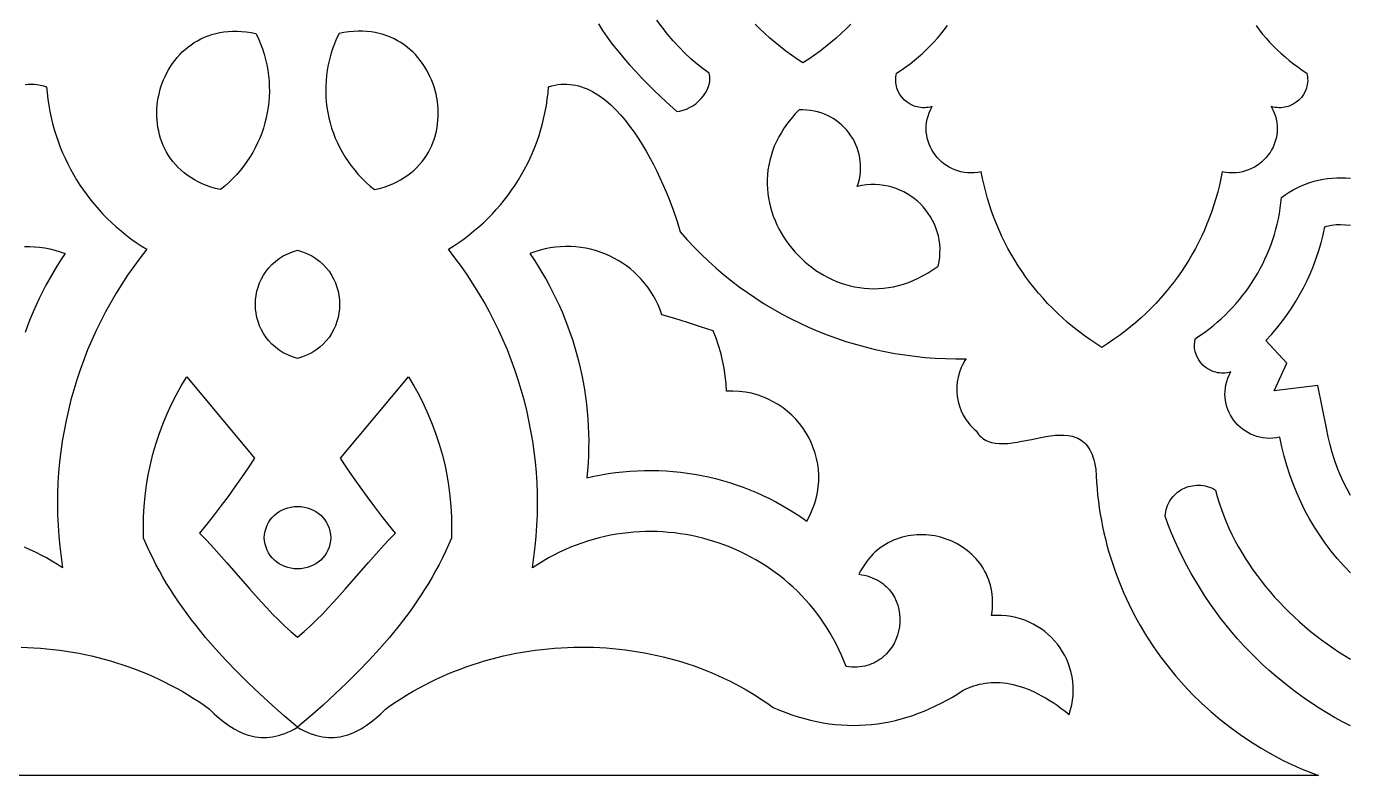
# Model space of a CAD drawing. Extents: x 50 to 3710, y -977 to -877.
# Drawn here: x 3218.2 to 3303.4, y -977.1 to -928.9 of the extents above; entities that cross this region are included whole.
import ezdxf

# ---------------------------------------------------------------- set-up
doc = ezdxf.new("R2010")
doc.units = 0
doc.layers.add('LAYER_1', color=18, linetype='CONTINUOUS')

msp = doc.modelspace()

# ---------------------------------------------------------------- linework, layer by layer
at = {"layer": 'LAYER_1'}
for points in [[(3255, -928.699), (3255.267, -929.126), (3255.567, -929.561), (3255.895, -930.004), (3256.247, -930.449), (3256.618, -930.894), (3257.004, -931.336), (3257.399, -931.77), (3257.799, -932.195), (3258.199, -932.606), (3258.595, -933), (3259.355, -933.724), (3260.041, -934.341), (3260.249, -934.319), (3260.458, -934.27), (3260.667, -934.196), (3260.872, -934.099), (3261.072, -933.981), (3261.263, -933.844), (3261.442, -933.69), (3261.609, -933.521), (3261.758, -933.34), (3261.889, -933.147), (3261.999, -932.946), (3262.084, -932.738), (3262.143, -932.525), (3262.161, -932.417), (3262.172, -932.309), (3262.175, -932.2), (3262.169, -932.092), (3262.155, -931.984), (3262.132, -931.876), (3261.74, -931.607), (3261.348, -931.303), (3260.957, -930.966), (3260.571, -930.601), (3260.19, -930.211), (3259.816, -929.8), (3259.452, -929.371), (3259.1, -928.927), (3258.761, -928.473)], [(3271.249, -928.717), (3270.941, -929.025), (3270.624, -929.326), (3270.298, -929.62), (3269.964, -929.906), (3269.621, -930.185), (3269.27, -930.456), (3268.91, -930.72), (3268.542, -930.975), (3268.166, -931.222), (3267.789, -930.975), (3267.421, -930.72), (3267.061, -930.456), (3266.71, -930.185), (3266.367, -929.906), (3266.033, -929.62), (3265.707, -929.326), (3265.39, -929.025), (3265.083, -928.717)], [(3297.335, -928.822), (3297.541, -929.094), (3297.755, -929.361), (3297.977, -929.623), (3298.207, -929.878), (3298.444, -930.127), (3298.688, -930.37), (3298.94, -930.606), (3299.199, -930.835), (3299.465, -931.058), (3299.739, -931.273), (3300.019, -931.482), (3300.306, -931.683), (3300.599, -931.876), (3300.627, -932.002), (3300.646, -932.127), (3300.655, -932.251), (3300.656, -932.373), (3300.649, -932.493), (3300.633, -932.611), (3300.61, -932.726), (3300.579, -932.839), (3300.541, -932.949), (3300.495, -933.055), (3300.385, -933.257), (3300.25, -933.443), (3300.093, -933.61), (3299.916, -933.757), (3299.721, -933.881), (3299.511, -933.98), (3299.401, -934.019), (3299.288, -934.052), (3299.173, -934.077), (3299.054, -934.094), (3298.934, -934.104), (3298.812, -934.106), (3298.689, -934.099), (3298.564, -934.084), (3298.438, -934.06), (3298.311, -934.026), (3298.419, -934.23), (3298.509, -934.436), (3298.581, -934.643), (3298.635, -934.851), (3298.673, -935.058), (3298.694, -935.265), (3298.7, -935.47), (3298.69, -935.673), (3298.665, -935.873), (3298.626, -936.07), (3298.574, -936.263), (3298.508, -936.451), (3298.429, -936.634), (3298.337, -936.811), (3298.234, -936.981), (3298.12, -937.144), (3297.995, -937.299), (3297.859, -937.445), (3297.714, -937.582), (3297.559, -937.71), (3297.395, -937.826), (3297.224, -937.932), (3297.044, -938.026), (3296.857, -938.107), (3296.663, -938.175), (3296.463, -938.229), (3296.257, -938.269), (3296.045, -938.294), (3295.829, -938.303), (3295.609, -938.296), (3295.384, -938.271), (3295.157, -938.229), (3295.072, -938.662), (3294.976, -939.091), (3294.869, -939.517), (3294.752, -939.939), (3294.623, -940.357), (3294.485, -940.771), (3294.335, -941.18), (3294.175, -941.585), (3294.005, -941.986), (3293.824, -942.382), (3293.633, -942.772), (3293.432, -943.158), (3293.221, -943.538), (3292.999, -943.913), (3292.768, -944.282), (3292.527, -944.646), (3292.276, -945.003), (3292.016, -945.354), (3291.746, -945.699), (3291.466, -946.037), (3291.177, -946.369), (3290.879, -946.694), (3290.571, -947.012), (3290.254, -947.322), (3289.928, -947.625), (3289.593, -947.921), (3289.249, -948.209), (3288.897, -948.489), (3288.535, -948.761), (3288.165, -949.025), (3287.786, -949.28), (3287.398, -949.527), (3287.011, -949.28), (3286.632, -949.025), (3286.262, -948.761), (3285.9, -948.489), (3285.547, -948.209), (3285.203, -947.921), (3284.868, -947.625), (3284.542, -947.322), (3284.226, -947.012), (3283.918, -946.694), (3283.62, -946.369), (3283.331, -946.037), (3283.051, -945.699), (3282.781, -945.354), (3282.52, -945.003), (3282.27, -944.646), (3282.029, -944.282), (3281.797, -943.913), (3281.576, -943.538), (3281.365, -943.158), (3281.164, -942.772), (3280.973, -942.382), (3280.792, -941.986), (3280.622, -941.585), (3280.462, -941.18), (3280.312, -940.771), (3280.173, -940.357), (3280.045, -939.939), (3279.928, -939.517), (3279.821, -939.091), (3279.725, -938.662), (3279.64, -938.229), (3279.413, -938.271), (3279.188, -938.296), (3278.968, -938.303), (3278.751, -938.294), (3278.54, -938.269), (3278.334, -938.229), (3278.134, -938.175), (3277.94, -938.107), (3277.753, -938.026), (3277.573, -937.932), (3277.401, -937.826), (3277.238, -937.71), (3277.083, -937.582), (3276.938, -937.445), (3276.802, -937.299), (3276.677, -937.144), (3276.562, -936.981), (3276.459, -936.811), (3276.368, -936.634), (3276.289, -936.451), (3276.223, -936.263), (3276.17, -936.07), (3276.131, -935.873), (3276.107, -935.673), (3276.097, -935.47), (3276.102, -935.265), (3276.124, -935.058), (3276.162, -934.851), (3276.216, -934.643), (3276.288, -934.436), (3276.378, -934.23), (3276.486, -934.026), (3276.359, -934.06), (3276.233, -934.084), (3276.108, -934.099), (3275.985, -934.106), (3275.863, -934.104), (3275.742, -934.094), (3275.624, -934.077), (3275.508, -934.052), (3275.395, -934.019), (3275.285, -933.98), (3275.075, -933.881), (3274.881, -933.757), (3274.704, -933.61), (3274.547, -933.443), (3274.412, -933.257), (3274.301, -933.055), (3274.256, -932.949), (3274.218, -932.839), (3274.187, -932.726), (3274.163, -932.611), (3274.148, -932.493), (3274.14, -932.373), (3274.141, -932.251), (3274.151, -932.127), (3274.17, -932.002), (3274.198, -931.876), (3274.491, -931.683), (3274.778, -931.482), (3275.058, -931.273), (3275.331, -931.058), (3275.597, -930.835), (3275.857, -930.606), (3276.108, -930.37), (3276.353, -930.127), (3276.59, -929.878), (3276.819, -929.623), (3277.041, -929.361), (3277.255, -929.094), (3277.462, -928.822)], [(3217.834, -968.822), (3218.25, -968.835), (3218.665, -968.856), (3219.081, -968.885), (3219.496, -968.921), (3219.91, -968.965), (3220.323, -969.016), (3220.736, -969.075), (3221.147, -969.142), (3221.557, -969.217), (3221.966, -969.299), (3222.373, -969.389), (3222.779, -969.487), (3223.182, -969.592), (3223.584, -969.705), (3223.984, -969.826), (3224.381, -969.955), (3224.776, -970.091), (3225.168, -970.234), (3225.558, -970.386), (3225.945, -970.545), (3226.328, -970.712), (3226.709, -970.886), (3227.086, -971.069), (3227.459, -971.259), (3227.829, -971.456), (3228.195, -971.661), (3228.557, -971.874), (3228.915, -972.095), (3229.269, -972.323), (3229.618, -972.559), (3229.963, -972.803), (3230.269, -973.102), (3230.579, -973.381), (3230.895, -973.637), (3231.215, -973.869), (3231.542, -974.074), (3231.874, -974.25), (3232.043, -974.327), (3232.214, -974.396), (3232.386, -974.457), (3232.56, -974.509), (3232.736, -974.552), (3232.913, -974.586), (3233.093, -974.611), (3233.275, -974.627), (3233.458, -974.632), (3233.644, -974.628), (3233.832, -974.613), (3234.022, -974.588), (3234.215, -974.551), (3234.409, -974.504), (3234.606, -974.445), (3234.806, -974.374), (3235.008, -974.292), (3235.212, -974.197), (3235.419, -974.09), (3235.629, -973.97), (3234.795, -973.26), (3233.987, -972.549), (3233.205, -971.835), (3232.449, -971.118), (3231.721, -970.396), (3231.021, -969.669), (3230.349, -968.934), (3229.708, -968.191), (3229.398, -967.816), (3229.096, -967.438), (3228.802, -967.058), (3228.516, -966.676), (3228.238, -966.29), (3227.967, -965.901), (3227.705, -965.509), (3227.451, -965.113), (3227.205, -964.714), (3226.968, -964.311), (3226.739, -963.905), (3226.518, -963.494), (3226.307, -963.08), (3226.104, -962.661), (3225.909, -962.238), (3225.724, -961.81), (3225.708, -961.124), (3225.719, -960.44), (3225.755, -959.759), (3225.817, -959.08), (3225.905, -958.405), (3226.017, -957.734), (3226.155, -957.068), (3226.318, -956.408), (3226.505, -955.755), (3226.717, -955.108), (3226.954, -954.47), (3227.214, -953.839), (3227.499, -953.218), (3227.807, -952.607), (3228.139, -952.006), (3228.494, -951.416), (3232.863, -956.666), (3232.448, -957.286), (3232.025, -957.902), (3231.595, -958.512), (3231.156, -959.116), (3230.71, -959.715), (3230.257, -960.309), (3229.795, -960.897), (3229.327, -961.479), (3229.793, -961.967), (3230.236, -962.443), (3231.063, -963.364), (3231.832, -964.246), (3232.566, -965.092), (3233.29, -965.905), (3233.654, -966.301), (3234.025, -966.69), (3234.405, -967.073), (3234.798, -967.45), (3235.205, -967.821), (3235.63, -968.187), (3236.055, -967.821), (3236.462, -967.45), (3236.854, -967.073), (3237.234, -966.69), (3237.605, -966.301), (3237.97, -965.905), (3238.693, -965.092), (3239.427, -964.246), (3240.196, -963.364), (3241.023, -962.443), (3241.466, -961.967), (3241.933, -961.479), (3241.464, -960.897), (3241.003, -960.309), (3240.549, -959.715), (3240.103, -959.116), (3239.665, -958.512), (3239.234, -957.902), (3238.811, -957.286), (3238.396, -956.666), (3242.765, -951.416), (3243.12, -952.006), (3243.452, -952.607), (3243.761, -953.218), (3244.045, -953.839), (3244.306, -954.47), (3244.542, -955.108), (3244.754, -955.755), (3244.942, -956.408), (3245.104, -957.068), (3245.242, -957.734), (3245.355, -958.405), (3245.442, -959.08), (3245.504, -959.759), (3245.54, -960.44), (3245.551, -961.124), (3245.535, -961.81), (3245.35, -962.238), (3245.156, -962.661), (3244.953, -963.08), (3244.741, -963.494), (3244.521, -963.905), (3244.292, -964.311), (3244.054, -964.714), (3243.809, -965.113), (3243.555, -965.509), (3243.292, -965.901), (3243.022, -966.29), (3242.744, -966.676), (3242.457, -967.058), (3242.163, -967.438), (3241.552, -968.191), (3240.91, -968.934), (3240.239, -969.669), (3239.539, -970.396), (3238.811, -971.118), (3238.055, -971.835), (3237.273, -972.549), (3236.464, -973.26), (3235.631, -973.97), (3235.84, -974.09), (3236.047, -974.197), (3236.252, -974.292), (3236.454, -974.374), (3236.653, -974.445), (3236.85, -974.504), (3237.045, -974.551), (3237.237, -974.588), (3237.427, -974.613), (3237.615, -974.628), (3237.801, -974.632), (3237.985, -974.627), (3238.167, -974.611), (3238.346, -974.586), (3238.524, -974.552), (3238.7, -974.509), (3238.874, -974.457), (3239.046, -974.396), (3239.216, -974.327), (3239.385, -974.25), (3239.718, -974.074), (3240.044, -973.869), (3240.365, -973.637), (3240.68, -973.381), (3240.991, -973.102), (3241.296, -972.803), (3241.641, -972.559), (3241.991, -972.323), (3242.344, -972.095), (3242.702, -971.874), (3243.064, -971.661), (3243.43, -971.456), (3243.8, -971.259), (3244.174, -971.069), (3244.551, -970.886), (3244.931, -970.712), (3245.315, -970.545), (3245.702, -970.386), (3246.091, -970.234), (3246.483, -970.091), (3246.878, -969.955), (3247.276, -969.826), (3247.675, -969.705), (3248.077, -969.592), (3248.481, -969.487), (3248.886, -969.389), (3249.294, -969.299), (3249.702, -969.217), (3250.113, -969.142), (3250.524, -969.075), (3250.936, -969.016), (3251.35, -968.965), (3251.764, -968.921), (3252.179, -968.885), (3252.594, -968.856), (3253.01, -968.835), (3253.425, -968.822), (3253.841, -968.817), (3254.257, -968.819), (3254.672, -968.829), (3255.087, -968.846), (3255.501, -968.871), (3255.915, -968.904), (3256.327, -968.945), (3256.739, -968.993), (3257.15, -969.049), (3257.559, -969.113), (3257.966, -969.184), (3258.372, -969.263), (3258.776, -969.35), (3259.178, -969.444), (3259.578, -969.546), (3259.976, -969.656), (3260.372, -969.773), (3260.764, -969.898), (3261.154, -970.031), (3261.542, -970.171), (3261.926, -970.319), (3262.307, -970.475), (3262.685, -970.639), (3263.059, -970.81), (3263.429, -970.988), (3263.796, -971.175), (3264.159, -971.369), (3264.518, -971.571), (3264.873, -971.78), (3265.223, -971.997), (3265.569, -972.222), (3265.909, -972.455), (3266.246, -972.695), (3266.65, -972.869), (3267.054, -973.028), (3267.457, -973.173), (3267.859, -973.304), (3268.26, -973.421), (3268.66, -973.523), (3269.059, -973.611), (3269.457, -973.686), (3269.853, -973.747), (3270.249, -973.794), (3270.642, -973.827), (3271.035, -973.847), (3271.426, -973.854), (3271.815, -973.847), (3272.203, -973.827), (3272.589, -973.795), (3272.973, -973.749), (3273.356, -973.691), (3273.737, -973.62), (3274.115, -973.536), (3274.492, -973.44), (3274.867, -973.332), (3275.239, -973.211), (3275.61, -973.078), (3275.978, -972.933), (3276.344, -972.777), (3276.707, -972.608), (3277.068, -972.428), (3277.427, -972.236), (3277.783, -972.033), (3278.136, -971.818), (3278.487, -971.593), (3278.82, -971.44), (3279.165, -971.313), (3279.342, -971.259), (3279.523, -971.213), (3279.706, -971.174), (3279.892, -971.142), (3280.081, -971.118), (3280.273, -971.102), (3280.468, -971.094), (3280.666, -971.095), (3280.868, -971.104), (3281.072, -971.121), (3281.28, -971.147), (3281.491, -971.183), (3281.704, -971.228), (3281.921, -971.282), (3282.142, -971.346), (3282.365, -971.42), (3282.592, -971.503), (3282.821, -971.598), (3283.054, -971.702), (3283.291, -971.818), (3283.53, -971.944), (3283.773, -972.081), (3284.019, -972.23), (3284.268, -972.39), (3284.521, -972.562), (3284.777, -972.746), (3285.036, -972.941), (3285.298, -973.15), (3285.395, -972.842), (3285.47, -972.536), (3285.524, -972.23), (3285.558, -971.925), (3285.571, -971.623), (3285.565, -971.323), (3285.54, -971.028), (3285.496, -970.736), (3285.435, -970.45), (3285.356, -970.169), (3285.26, -969.894), (3285.148, -969.626), (3285.02, -969.366), (3284.877, -969.115), (3284.719, -968.872), (3284.547, -968.639), (3284.361, -968.417), (3284.163, -968.206), (3283.951, -968.006), (3283.728, -967.819), (3283.493, -967.645), (3283.247, -967.485), (3282.991, -967.339), (3282.725, -967.209), (3282.449, -967.094), (3282.165, -966.996), (3281.872, -966.915), (3281.572, -966.852), (3281.264, -966.808), (3280.95, -966.783), (3280.63, -966.778), (3280.304, -966.793), (3280.339, -966.557), (3280.362, -966.324), (3280.375, -966.097), (3280.376, -965.873), (3280.367, -965.655), (3280.348, -965.441), (3280.319, -965.231), (3280.28, -965.027), (3280.232, -964.827), (3280.175, -964.632), (3280.109, -964.443), (3280.034, -964.259), (3279.951, -964.08), (3279.86, -963.906), (3279.762, -963.738), (3279.657, -963.575), (3279.544, -963.418), (3279.425, -963.267), (3279.299, -963.122), (3279.167, -962.982), (3279.029, -962.849), (3278.886, -962.722), (3278.737, -962.601), (3278.584, -962.486), (3278.426, -962.378), (3278.263, -962.276), (3278.097, -962.181), (3277.926, -962.092), (3277.752, -962.01), (3277.575, -961.936), (3277.395, -961.868), (3277.213, -961.807), (3277.028, -961.753), (3276.841, -961.706), (3276.653, -961.667), (3276.463, -961.635), (3276.272, -961.611), (3276.08, -961.594), (3275.888, -961.585), (3275.695, -961.584), (3275.503, -961.59), (3275.31, -961.605), (3275.119, -961.628), (3274.928, -961.658), (3274.739, -961.697), (3274.551, -961.745), (3274.365, -961.801), (3274.181, -961.865), (3274, -961.938), (3273.821, -962.019), (3273.646, -962.11), (3273.473, -962.209), (3273.305, -962.317), (3273.14, -962.435), (3272.979, -962.561), (3272.823, -962.697), (3272.672, -962.842), (3272.525, -962.997), (3272.384, -963.161), (3272.249, -963.334), (3272.12, -963.518), (3271.997, -963.711), (3271.88, -963.914), (3271.771, -964.127), (3271.956, -964.157), (3272.134, -964.194), (3272.305, -964.239), (3272.469, -964.29), (3272.626, -964.349), (3272.776, -964.414), (3272.919, -964.485), (3273.055, -964.562), (3273.185, -964.645), (3273.308, -964.734), (3273.424, -964.828), (3273.533, -964.926), (3273.636, -965.029), (3273.732, -965.137), (3273.904, -965.364), (3274.05, -965.606), (3274.171, -965.859), (3274.266, -966.122), (3274.336, -966.393), (3274.382, -966.67), (3274.403, -966.95), (3274.399, -967.231), (3274.372, -967.511), (3274.321, -967.788), (3274.247, -968.059), (3274.15, -968.323), (3274.031, -968.577), (3273.889, -968.819), (3273.725, -969.047), (3273.539, -969.259), (3273.332, -969.452), (3273.22, -969.541), (3273.103, -969.625), (3272.981, -969.703), (3272.854, -969.775), (3272.722, -969.841), (3272.584, -969.9), (3272.442, -969.952), (3272.294, -969.998), (3272.142, -970.036), (3271.984, -970.066), (3271.822, -970.089), (3271.655, -970.103), (3271.483, -970.109), (3271.306, -970.106), (3271.125, -970.095), (3270.938, -970.074), (3270.793, -969.697), (3270.637, -969.327), (3270.472, -968.965), (3270.297, -968.611), (3270.113, -968.264), (3269.92, -967.924), (3269.718, -967.592), (3269.507, -967.269), (3269.288, -966.953), (3269.061, -966.644), (3268.825, -966.344), (3268.582, -966.052), (3268.331, -965.768), (3268.073, -965.493), (3267.808, -965.225), (3267.536, -964.966), (3267.257, -964.715), (3266.972, -964.473), (3266.681, -964.239), (3266.383, -964.014), (3266.08, -963.798), (3265.771, -963.59), (3265.457, -963.392), (3265.138, -963.202), (3264.814, -963.021), (3264.486, -962.849), (3264.153, -962.687), (3263.815, -962.533), (3263.474, -962.389), (3263.129, -962.254), (3262.781, -962.128), (3262.429, -962.012), (3262.074, -961.906), (3261.716, -961.809), (3261.355, -961.722), (3260.993, -961.644), (3260.627, -961.577), (3260.26, -961.519), (3259.891, -961.471), (3259.521, -961.433), (3259.149, -961.405), (3258.777, -961.388), (3258.403, -961.381), (3258.029, -961.384), (3257.654, -961.397), (3257.279, -961.421), (3256.904, -961.455), (3256.53, -961.5), (3256.155, -961.556), (3255.782, -961.622), (3255.409, -961.699), (3255.038, -961.788), (3254.668, -961.886), (3254.3, -961.996), (3253.933, -962.118), (3253.568, -962.25), (3253.206, -962.393), (3252.846, -962.548), (3252.489, -962.714), (3252.135, -962.892), (3251.783, -963.081), (3251.436, -963.281), (3251.091, -963.493), (3250.751, -963.717), (3250.852, -963.035), (3250.934, -962.351), (3250.998, -961.668), (3251.044, -960.984), (3251.072, -960.301), (3251.082, -959.619), (3251.075, -958.937), (3251.049, -958.258), (3251.006, -957.58), (3250.945, -956.903), (3250.867, -956.23), (3250.772, -955.559), (3250.659, -954.891), (3250.529, -954.226), (3250.382, -953.565), (3250.217, -952.909), (3250.036, -952.256), (3249.838, -951.608), (3249.623, -950.965), (3249.391, -950.328), (3249.143, -949.696), (3248.878, -949.07), (3248.597, -948.451), (3248.299, -947.838), (3247.986, -947.232), (3247.656, -946.633), (3247.309, -946.042), (3246.947, -945.459), (3246.569, -944.884), (3246.175, -944.318), (3245.765, -943.761), (3245.34, -943.212), (3245.686, -942.996), (3246.024, -942.77), (3246.354, -942.535), (3246.676, -942.291), (3246.99, -942.038), (3247.295, -941.777), (3247.591, -941.508), (3247.879, -941.231), (3248.157, -940.946), (3248.427, -940.653), (3248.688, -940.353), (3248.939, -940.046), (3249.18, -939.732), (3249.412, -939.411), (3249.635, -939.084), (3249.847, -938.751), (3250.05, -938.412), (3250.242, -938.067), (3250.424, -937.716), (3250.596, -937.36), (3250.757, -936.999), (3250.907, -936.633), (3251.047, -936.263), (3251.175, -935.888), (3251.292, -935.509), (3251.399, -935.125), (3251.493, -934.738), (3251.577, -934.348), (3251.648, -933.954), (3251.708, -933.557), (3251.756, -933.157), (3251.792, -932.755), (3251.992, -932.697), (3252.191, -932.651), (3252.388, -932.617), (3252.583, -932.596), (3252.777, -932.586), (3252.969, -932.588), (3253.16, -932.601), (3253.349, -932.624), (3253.536, -932.659), (3253.721, -932.703), (3253.905, -932.757), (3254.086, -932.821), (3254.266, -932.895), (3254.444, -932.977), (3254.62, -933.068), (3254.794, -933.168), (3254.966, -933.276), (3255.136, -933.392), (3255.471, -933.645), (3255.796, -933.927), (3256.113, -934.234), (3256.421, -934.564), (3256.72, -934.916), (3257.01, -935.285), (3257.29, -935.671), (3257.56, -936.07), (3257.82, -936.481), (3258.07, -936.9), (3258.309, -937.326), (3258.538, -937.757), (3258.755, -938.189), (3258.961, -938.62), (3259.156, -939.049), (3259.338, -939.472), (3259.509, -939.888), (3259.813, -940.687), (3260.066, -941.427), (3260.267, -942.088), (3260.701, -942.58), (3261.147, -943.058), (3261.606, -943.522), (3262.076, -943.972), (3262.558, -944.408), (3263.052, -944.83), (3263.556, -945.237), (3264.07, -945.629), (3264.595, -946.007), (3265.129, -946.37), (3265.673, -946.718), (3266.226, -947.05), (3266.788, -947.367), (3267.358, -947.669), (3267.936, -947.955), (3268.522, -948.225), (3269.116, -948.479), (3269.716, -948.716), (3270.323, -948.938), (3270.936, -949.143), (3271.556, -949.331), (3272.181, -949.502), (3272.811, -949.657), (3273.446, -949.794), (3274.086, -949.914), (3274.73, -950.017), (3275.378, -950.102), (3276.029, -950.169), (3276.684, -950.219), (3277.342, -950.25), (3278.002, -950.263), (3278.664, -950.258), (3278.574, -950.397), (3278.491, -950.54), (3278.416, -950.685), (3278.348, -950.832), (3278.234, -951.133), (3278.149, -951.44), (3278.092, -951.752), (3278.064, -952.067), (3278.065, -952.382), (3278.094, -952.695), (3278.151, -953.005), (3278.236, -953.309), (3278.349, -953.606), (3278.489, -953.893), (3278.656, -954.169), (3278.75, -954.302), (3278.851, -954.431), (3278.958, -954.557), (3279.072, -954.678), (3279.193, -954.795), (3279.321, -954.907), (3279.396, -955.025), (3279.476, -955.132), (3279.562, -955.228), (3279.653, -955.315), (3279.749, -955.392), (3279.85, -955.46), (3279.955, -955.519), (3280.065, -955.57), (3280.179, -955.613), (3280.297, -955.649), (3280.544, -955.698), (3280.804, -955.723), (3281.076, -955.725), (3281.358, -955.708), (3281.649, -955.675), (3281.947, -955.629), (3282.251, -955.574), (3282.868, -955.448), (3283.488, -955.322), (3283.795, -955.267), (3284.098, -955.221), (3284.395, -955.188), (3284.685, -955.172), (3284.967, -955.174), (3285.237, -955.198), (3285.496, -955.248), (3285.621, -955.284), (3285.741, -955.327), (3285.858, -955.378), (3285.971, -955.437), (3286.08, -955.505), (3286.184, -955.583), (3286.284, -955.669), (3286.379, -955.766), (3286.469, -955.873), (3286.554, -955.991), (3286.633, -956.12), (3286.707, -956.26), (3286.775, -956.413), (3286.837, -956.578), (3286.893, -956.755), (3286.942, -956.946), (3286.985, -957.15), (3287.021, -957.368), (3287.038, -957.787), (3287.063, -958.204), (3287.095, -958.619), (3287.136, -959.031), (3287.185, -959.442), (3287.241, -959.851), (3287.304, -960.257), (3287.376, -960.661), (3287.455, -961.063), (3287.541, -961.462), (3287.635, -961.858), (3287.736, -962.252), (3287.844, -962.643), (3287.96, -963.031), (3288.082, -963.416), (3288.212, -963.798), (3288.348, -964.177), (3288.492, -964.553), (3288.799, -965.295), (3289.133, -966.024), (3289.494, -966.738), (3289.879, -967.438), (3290.29, -968.122), (3290.726, -968.79), (3291.185, -969.442), (3291.668, -970.076), (3292.174, -970.692), (3292.702, -971.29), (3293.252, -971.868), (3293.823, -972.427), (3294.414, -972.965), (3295.026, -973.482), (3295.657, -973.977), (3296.307, -974.45), (3296.976, -974.9), (3297.662, -975.326), (3298.366, -975.728), (3299.087, -976.106), (3299.453, -976.285), (3299.823, -976.457), (3300.197, -976.623), (3300.576, -976.783), (3300.957, -976.936), (3301.343, -977.082), (3235.63, -977.082), (3169.916, -977.082)], [(3218.1, -932.601), (3218.29, -932.588), (3218.483, -932.586), (3218.676, -932.596), (3218.872, -932.617), (3219.069, -932.651), (3219.268, -932.697), (3219.468, -932.755), (3219.504, -933.157), (3219.551, -933.557), (3219.611, -933.954), (3219.683, -934.348), (3219.766, -934.738), (3219.861, -935.125), (3219.967, -935.509), (3220.084, -935.888), (3220.213, -936.263), (3220.352, -936.633), (3220.503, -936.999), (3220.664, -937.36), (3220.835, -937.716), (3221.017, -938.067), (3221.21, -938.412), (3221.412, -938.751), (3221.625, -939.084), (3221.847, -939.411), (3222.079, -939.732), (3222.321, -940.046), (3222.572, -940.353), (3222.832, -940.653), (3223.102, -940.946), (3223.381, -941.231), (3223.668, -941.508), (3223.965, -941.777), (3224.27, -942.038), (3224.583, -942.291), (3224.905, -942.535), (3225.235, -942.77), (3225.573, -942.996), (3225.919, -943.212), (3225.494, -943.761), (3225.084, -944.318), (3224.69, -944.884), (3224.312, -945.459), (3223.95, -946.042), (3223.604, -946.633), (3223.274, -947.232), (3222.96, -947.838), (3222.662, -948.451), (3222.381, -949.07), (3222.116, -949.696), (3221.868, -950.328), (3221.637, -950.965), (3221.422, -951.608), (3221.223, -952.256), (3221.042, -952.909), (3220.878, -953.565), (3220.731, -954.226), (3220.601, -954.891), (3220.488, -955.559), (3220.392, -956.23), (3220.314, -956.903), (3220.253, -957.58), (3220.21, -958.258), (3220.185, -958.937), (3220.177, -959.619), (3220.187, -960.301), (3220.215, -960.984), (3220.261, -961.668), (3220.325, -962.351), (3220.408, -963.035), (3220.508, -963.717), (3220.168, -963.493), (3219.824, -963.281), (3219.476, -963.081), (3219.125, -962.892), (3218.771, -962.714), (3218.413, -962.548), (3218.054, -962.393)], [(3303.414, -964.047), (3302.979, -963.59), (3302.564, -963.118), (3302.167, -962.633), (3301.79, -962.134), (3301.433, -961.623), (3301.095, -961.1), (3300.778, -960.565), (3300.481, -960.019), (3300.206, -959.462), (3299.95, -958.896), (3299.717, -958.319), (3299.504, -957.734), (3299.313, -957.14), (3299.144, -956.537), (3298.998, -955.927), (3298.873, -955.31), (3298.645, -955.352), (3298.421, -955.377), (3298.2, -955.384), (3297.984, -955.375), (3297.773, -955.35), (3297.567, -955.31), (3297.367, -955.256), (3297.173, -955.188), (3296.986, -955.107), (3296.806, -955.013), (3296.634, -954.907), (3296.47, -954.791), (3296.316, -954.663), (3296.17, -954.526), (3296.035, -954.38), (3295.91, -954.225), (3295.795, -954.062), (3295.692, -953.892), (3295.601, -953.715), (3295.522, -953.532), (3295.456, -953.344), (3295.403, -953.151), (3295.364, -952.954), (3295.34, -952.754), (3295.33, -952.551), (3295.335, -952.346), (3295.357, -952.139), (3295.394, -951.932), (3295.449, -951.724), (3295.521, -951.517), (3295.61, -951.311), (3295.718, -951.107), (3295.592, -951.141), (3295.466, -951.165), (3295.341, -951.18), (3295.217, -951.187), (3295.095, -951.185), (3294.975, -951.176), (3294.857, -951.158), (3294.741, -951.133), (3294.628, -951.1), (3294.518, -951.061), (3294.308, -950.962), (3294.113, -950.838), (3293.936, -950.691), (3293.779, -950.524), (3293.645, -950.338), (3293.534, -950.136), (3293.489, -950.03), (3293.451, -949.92), (3293.42, -949.807), (3293.396, -949.692), (3293.381, -949.574), (3293.373, -949.454), (3293.374, -949.332), (3293.384, -949.208), (3293.402, -949.083), (3293.43, -948.957), (3293.724, -948.764), (3294.011, -948.563), (3294.291, -948.355), (3294.564, -948.139), (3294.83, -947.916), (3295.089, -947.687), (3295.341, -947.451), (3295.586, -947.208), (3295.823, -946.959), (3296.052, -946.704), (3296.274, -946.443), (3296.488, -946.175), (3296.694, -945.903), (3296.893, -945.625), (3297.083, -945.341), (3297.265, -945.053), (3297.438, -944.759), (3297.603, -944.461), (3297.76, -944.158), (3297.908, -943.851), (3298.047, -943.54), (3298.178, -943.224), (3298.299, -942.905), (3298.412, -942.582), (3298.515, -942.255), (3298.609, -941.926), (3298.693, -941.593), (3298.768, -941.257), (3298.834, -940.918), (3298.889, -940.576), (3298.935, -940.233), (3298.971, -939.887), (3299.212, -939.711), (3299.46, -939.548), (3299.715, -939.398), (3299.976, -939.26), (3300.243, -939.135), (3300.515, -939.024), (3300.792, -938.925), (3301.073, -938.84), (3301.358, -938.768), (3301.646, -938.709), (3301.936, -938.665), (3302.229, -938.634), (3302.524, -938.616), (3302.82, -938.613), (3303.117, -938.624), (3303.414, -938.649)], [(3303.414, -959.06), (3303.193, -958.652), (3302.966, -958.196), (3302.757, -957.73), (3302.565, -957.257), (3302.39, -956.776), (3302.233, -956.287), (3302.094, -955.791), (3301.973, -955.288), (3301.859, -954.725), (3301.307, -951.989), (3298.497, -952.333), (3299.312, -950.541), (3297.971, -949.089), (3298.326, -948.7), (3298.665, -948.3), (3298.99, -947.889), (3299.301, -947.468), (3299.595, -947.038), (3299.875, -946.598), (3300.138, -946.149), (3300.386, -945.691), (3300.617, -945.226), (3300.832, -944.753), (3301.031, -944.272), (3301.213, -943.784), (3301.378, -943.29), (3301.526, -942.79), (3301.656, -942.285), (3301.769, -941.774), (3301.9, -941.73), (3302.189, -941.665), (3302.482, -941.627), (3302.78, -941.616), (3303.414, -941.655)], [(3218.046, -943.039), (3218.372, -943.035), (3218.701, -943.048), (3219.03, -943.077), (3219.359, -943.124), (3219.689, -943.188), (3220.017, -943.269), (3220.344, -943.369), (3220.669, -943.487), (3220.401, -943.887), (3220.143, -944.292), (3219.894, -944.701), (3219.655, -945.116), (3219.425, -945.534), (3219.205, -945.957), (3218.995, -946.384), (3218.795, -946.815), (3218.604, -947.25), (3218.423, -947.689), (3218.252, -948.131), (3218.09, -948.576)], [(3303.414, -973.893), (3302.897, -973.623), (3302.388, -973.342), (3301.887, -973.049), (3301.393, -972.745), (3300.907, -972.43), (3300.43, -972.104), (3299.961, -971.768), (3299.501, -971.421), (3299.049, -971.063), (3298.607, -970.696), (3298.174, -970.318), (3297.749, -969.931), (3297.335, -969.534), (3296.93, -969.128), (3296.535, -968.712), (3296.149, -968.287), (3295.774, -967.853), (3295.409, -967.411), (3295.055, -966.959), (3294.712, -966.5), (3294.379, -966.032), (3294.057, -965.556), (3293.747, -965.072), (3293.447, -964.581), (3293.16, -964.082), (3292.884, -963.575), (3292.62, -963.062), (3292.368, -962.541), (3292.128, -962.014), (3291.9, -961.479), (3291.686, -960.939), (3291.483, -960.392), (3291.496, -960.244), (3291.518, -960.101), (3291.549, -959.962), (3291.589, -959.828), (3291.638, -959.698), (3291.694, -959.574), (3291.758, -959.454), (3291.83, -959.34), (3291.908, -959.231), (3291.993, -959.128), (3292.084, -959.031), (3292.181, -958.94), (3292.283, -958.855), (3292.39, -958.777), (3292.501, -958.705), (3292.617, -958.641), (3292.737, -958.583), (3292.86, -958.533), (3292.986, -958.491), (3293.114, -958.456), (3293.245, -958.429), (3293.378, -958.41), (3293.512, -958.399), (3293.648, -958.397), (3293.784, -958.404), (3293.92, -958.42), (3294.056, -958.444), (3294.192, -958.478), (3294.327, -958.522), (3294.461, -958.575), (3294.593, -958.638), (3294.724, -958.712), (3294.836, -959.129), (3294.962, -959.543), (3295.1, -959.954), (3295.252, -960.361), (3295.415, -960.765), (3295.591, -961.165), (3295.778, -961.561), (3295.977, -961.953), (3296.187, -962.34), (3296.408, -962.723), (3296.64, -963.101), (3296.881, -963.474), (3297.133, -963.842), (3297.395, -964.205), (3297.665, -964.562), (3297.945, -964.913), (3298.234, -965.258), (3298.531, -965.598), (3298.836, -965.93), (3299.149, -966.257), (3299.47, -966.577), (3299.798, -966.89), (3300.133, -967.195), (3300.475, -967.494), (3300.823, -967.785), (3301.177, -968.069), (3301.537, -968.344), (3301.903, -968.612), (3302.274, -968.871), (3302.649, -969.122), (3303.03, -969.365), (3303.414, -969.599)]]:
    msp.add_lwpolyline(points, dxfattribs=at)
for points in [[(3230.667, -939.377), (3230.355, -939.3), (3230.056, -939.211), (3229.771, -939.111), (3229.498, -938.999), (3229.238, -938.877), (3228.991, -938.745), (3228.757, -938.603), (3228.535, -938.451), (3228.325, -938.291), (3228.129, -938.123), (3227.944, -937.946), (3227.771, -937.762), (3227.611, -937.571), (3227.462, -937.374), (3227.326, -937.17), (3227.201, -936.961), (3227.087, -936.747), (3226.986, -936.527), (3226.895, -936.304), (3226.816, -936.077), (3226.749, -935.847), (3226.692, -935.613), (3226.646, -935.378), (3226.611, -935.14), (3226.587, -934.901), (3226.574, -934.661), (3226.571, -934.421), (3226.579, -934.18), (3226.597, -933.939), (3226.626, -933.7), (3226.664, -933.462), (3226.713, -933.225), (3226.772, -932.991), (3226.84, -932.759), (3226.918, -932.531), (3227.006, -932.306), (3227.104, -932.085), (3227.21, -931.868), (3227.327, -931.657), (3227.452, -931.451), (3227.586, -931.251), (3227.73, -931.057), (3227.882, -930.87), (3228.044, -930.69), (3228.214, -930.518), (3228.392, -930.355), (3228.579, -930.199), (3228.775, -930.053), (3228.978, -929.917), (3229.19, -929.79), (3229.41, -929.674), (3229.638, -929.569), (3229.874, -929.476), (3230.117, -929.394), (3230.369, -929.324), (3230.627, -929.268), (3230.894, -929.224), (3231.167, -929.194), (3231.448, -929.179), (3231.736, -929.178), (3232.031, -929.192), (3232.332, -929.221), (3232.641, -929.267), (3232.956, -929.329), (3233.111, -929.656), (3233.251, -929.986), (3233.374, -930.32), (3233.483, -930.657), (3233.576, -930.996), (3233.653, -931.336), (3233.716, -931.679), (3233.764, -932.022), (3233.796, -932.366), (3233.814, -932.711), (3233.817, -933.054), (3233.805, -933.397), (3233.779, -933.739), (3233.739, -934.079), (3233.684, -934.417), (3233.615, -934.752), (3233.532, -935.084), (3233.435, -935.412), (3233.324, -935.737), (3233.2, -936.056), (3233.061, -936.371), (3232.909, -936.681), (3232.744, -936.984), (3232.565, -937.282), (3232.373, -937.572), (3232.168, -937.855), (3231.95, -938.131), (3231.719, -938.398), (3231.475, -938.657), (3231.218, -938.907), (3230.949, -939.147)], [(3240.592, -939.377), (3240.904, -939.3), (3241.203, -939.211), (3241.489, -939.111), (3241.762, -938.999), (3242.021, -938.877), (3242.269, -938.745), (3242.503, -938.603), (3242.725, -938.451), (3242.934, -938.291), (3243.131, -938.123), (3243.316, -937.946), (3243.488, -937.762), (3243.649, -937.571), (3243.797, -937.374), (3243.934, -937.17), (3244.059, -936.961), (3244.172, -936.747), (3244.274, -936.527), (3244.364, -936.304), (3244.443, -936.077), (3244.511, -935.847), (3244.568, -935.613), (3244.613, -935.378), (3244.648, -935.14), (3244.672, -934.901), (3244.685, -934.661), (3244.688, -934.421), (3244.68, -934.18), (3244.662, -933.939), (3244.634, -933.7), (3244.595, -933.462), (3244.546, -933.225), (3244.488, -932.991), (3244.419, -932.759), (3244.341, -932.531), (3244.253, -932.306), (3244.156, -932.085), (3244.049, -931.868), (3243.933, -931.657), (3243.808, -931.451), (3243.673, -931.251), (3243.529, -931.057), (3243.377, -930.87), (3243.216, -930.69), (3243.046, -930.518), (3242.867, -930.355), (3242.68, -930.199), (3242.485, -930.053), (3242.281, -929.917), (3242.069, -929.79), (3241.849, -929.674), (3241.621, -929.569), (3241.386, -929.476), (3241.142, -929.394), (3240.891, -929.324), (3240.632, -929.268), (3240.366, -929.224), (3240.092, -929.194), (3239.812, -929.179), (3239.524, -929.178), (3239.229, -929.192), (3238.927, -929.221), (3238.618, -929.267), (3238.303, -929.329), (3238.148, -929.656), (3238.009, -929.986), (3237.885, -930.32), (3237.777, -930.657), (3237.684, -930.996), (3237.606, -931.336), (3237.543, -931.679), (3237.496, -932.022), (3237.463, -932.366), (3237.446, -932.711), (3237.442, -933.054), (3237.454, -933.397), (3237.48, -933.739), (3237.521, -934.079), (3237.575, -934.417), (3237.644, -934.752), (3237.727, -935.084), (3237.824, -935.412), (3237.935, -935.737), (3238.06, -936.056), (3238.198, -936.371), (3238.35, -936.681), (3238.516, -936.984), (3238.694, -937.282), (3238.886, -937.572), (3239.091, -937.855), (3239.31, -938.131), (3239.541, -938.398), (3239.785, -938.657), (3240.041, -938.907), (3240.31, -939.147)], [(3276.867, -944.298), (3276.927, -944.009), (3276.967, -943.723), (3276.987, -943.44), (3276.988, -943.161), (3276.97, -942.886), (3276.934, -942.615), (3276.881, -942.35), (3276.812, -942.09), (3276.726, -941.838), (3276.624, -941.592), (3276.508, -941.354), (3276.377, -941.124), (3276.233, -940.903), (3276.075, -940.692), (3275.904, -940.49), (3275.722, -940.299), (3275.529, -940.12), (3275.324, -939.952), (3275.109, -939.796), (3274.885, -939.654), (3274.652, -939.525), (3274.41, -939.41), (3274.161, -939.311), (3273.904, -939.226), (3273.641, -939.157), (3273.372, -939.105), (3273.097, -939.07), (3272.818, -939.052), (3272.534, -939.053), (3272.247, -939.073), (3271.957, -939.112), (3271.664, -939.172), (3271.738, -938.938), (3271.797, -938.705), (3271.839, -938.472), (3271.866, -938.241), (3271.878, -938.01), (3271.875, -937.782), (3271.857, -937.557), (3271.826, -937.334), (3271.782, -937.115), (3271.724, -936.901), (3271.653, -936.69), (3271.57, -936.485), (3271.475, -936.286), (3271.369, -936.093), (3271.251, -935.906), (3271.123, -935.727), (3270.984, -935.555), (3270.835, -935.391), (3270.677, -935.237), (3270.509, -935.091), (3270.332, -934.955), (3270.147, -934.83), (3269.954, -934.715), (3269.753, -934.611), (3269.545, -934.52), (3269.33, -934.44), (3269.109, -934.373), (3268.881, -934.32), (3268.648, -934.281), (3268.41, -934.256), (3268.166, -934.245), (3267.918, -934.25), (3267.65, -934.53), (3267.402, -934.814), (3267.174, -935.102), (3266.966, -935.394), (3266.777, -935.689), (3266.607, -935.986), (3266.456, -936.286), (3266.322, -936.588), (3266.207, -936.891), (3266.109, -937.196), (3266.028, -937.501), (3265.963, -937.806), (3265.915, -938.112), (3265.883, -938.417), (3265.867, -938.721), (3265.866, -939.025), (3265.88, -939.326), (3265.909, -939.625), (3265.952, -939.922), (3266.008, -940.216), (3266.079, -940.507), (3266.162, -940.795), (3266.258, -941.078), (3266.367, -941.357), (3266.488, -941.631), (3266.621, -941.899), (3266.765, -942.162), (3266.92, -942.42), (3267.086, -942.67), (3267.262, -942.914), (3267.448, -943.151), (3267.644, -943.38), (3267.849, -943.601), (3268.063, -943.813), (3268.285, -944.017), (3268.516, -944.212), (3268.755, -944.397), (3269.001, -944.571), (3269.254, -944.736), (3269.514, -944.89), (3269.78, -945.032), (3270.053, -945.163), (3270.331, -945.282), (3270.615, -945.388), (3270.903, -945.482), (3271.197, -945.562), (3271.494, -945.629), (3271.796, -945.682), (3272.101, -945.721), (3272.409, -945.744), (3272.721, -945.753), (3273.034, -945.745), (3273.35, -945.722), (3273.668, -945.683), (3273.987, -945.626), (3274.307, -945.553), (3274.628, -945.462), (3274.95, -945.353), (3275.271, -945.225), (3275.593, -945.079), (3275.913, -944.913), (3276.232, -944.728), (3276.551, -944.523)], [(3235.63, -950.244), (3235.302, -950.142), (3234.996, -950.017), (3234.71, -949.872), (3234.446, -949.707), (3234.203, -949.524), (3233.981, -949.325), (3233.78, -949.111), (3233.601, -948.883), (3233.442, -948.644), (3233.305, -948.394), (3233.188, -948.135), (3233.093, -947.869), (3233.019, -947.596), (3232.967, -947.319), (3232.935, -947.04), (3232.924, -946.758), (3232.935, -946.477), (3232.967, -946.197), (3233.019, -945.92), (3233.093, -945.648), (3233.188, -945.382), (3233.305, -945.123), (3233.442, -944.873), (3233.601, -944.633), (3233.78, -944.406), (3233.981, -944.192), (3234.203, -943.992), (3234.446, -943.81), (3234.71, -943.645), (3234.996, -943.499), (3235.302, -943.375), (3235.63, -943.273), (3235.957, -943.375), (3236.264, -943.499), (3236.549, -943.645), (3236.813, -943.81), (3237.056, -943.992), (3237.278, -944.192), (3237.479, -944.406), (3237.659, -944.633), (3237.817, -944.873), (3237.955, -945.123), (3238.071, -945.382), (3238.166, -945.648), (3238.24, -945.92), (3238.293, -946.197), (3238.325, -946.477), (3238.335, -946.758), (3238.325, -947.04), (3238.293, -947.319), (3238.24, -947.596), (3238.166, -947.869), (3238.071, -948.135), (3237.955, -948.394), (3237.817, -948.644), (3237.659, -948.883), (3237.479, -949.111), (3237.278, -949.325), (3237.056, -949.524), (3236.813, -949.707), (3236.549, -949.872), (3236.264, -950.017), (3235.957, -950.142)], [(3254.253, -957.923), (3254.714, -957.819), (3255.176, -957.728), (3255.639, -957.649), (3256.102, -957.584), (3256.567, -957.531), (3257.032, -957.491), (3257.496, -957.463), (3257.961, -957.448), (3258.426, -957.445), (3258.889, -957.455), (3259.352, -957.477), (3259.814, -957.511), (3260.274, -957.558), (3260.732, -957.617), (3261.189, -957.688), (3261.643, -957.771), (3262.095, -957.867), (3262.544, -957.974), (3262.99, -958.093), (3263.433, -958.225), (3263.872, -958.368), (3264.308, -958.523), (3264.74, -958.689), (3265.168, -958.868), (3265.591, -959.058), (3266.009, -959.26), (3266.422, -959.473), (3266.83, -959.698), (3267.233, -959.934), (3267.63, -960.182), (3268.021, -960.441), (3268.405, -960.711), (3268.602, -960.351), (3268.769, -959.986), (3268.907, -959.617), (3269.017, -959.247), (3269.098, -958.875), (3269.153, -958.502), (3269.181, -958.131), (3269.183, -957.762), (3269.161, -957.396), (3269.113, -957.035), (3269.042, -956.678), (3268.948, -956.328), (3268.831, -955.986), (3268.693, -955.652), (3268.534, -955.327), (3268.354, -955.014), (3268.154, -954.712), (3267.935, -954.423), (3267.698, -954.148), (3267.443, -953.889), (3267.171, -953.645), (3266.883, -953.419), (3266.578, -953.211), (3266.259, -953.023), (3265.926, -952.855), (3265.578, -952.708), (3265.218, -952.585), (3264.845, -952.485), (3264.461, -952.41), (3264.065, -952.361), (3263.659, -952.339), (3263.244, -952.345), (3263.215, -951.847), (3263.163, -951.352), (3263.089, -950.86), (3262.993, -950.371), (3262.875, -949.888), (3262.734, -949.41), (3262.572, -948.938), (3262.388, -948.473), (3261.565, -948.2), (3260.74, -947.934), (3259.912, -947.675), (3259.081, -947.424), (3258.967, -947.102), (3258.836, -946.79), (3258.691, -946.489), (3258.531, -946.198), (3258.358, -945.918), (3258.171, -945.65), (3257.971, -945.392), (3257.76, -945.147), (3257.537, -944.914), (3257.303, -944.692), (3257.059, -944.484), (3256.805, -944.288), (3256.542, -944.105), (3256.27, -943.936), (3255.991, -943.781), (3255.704, -943.639), (3255.41, -943.511), (3255.11, -943.398), (3254.805, -943.3), (3254.494, -943.217), (3254.179, -943.149), (3253.861, -943.096), (3253.538, -943.06), (3253.214, -943.039), (3252.887, -943.035), (3252.559, -943.048), (3252.23, -943.077), (3251.9, -943.124), (3251.571, -943.188), (3251.242, -943.269), (3250.915, -943.369), (3250.59, -943.487), (3250.858, -943.887), (3251.116, -944.292), (3251.365, -944.701), (3251.604, -945.116), (3251.834, -945.534), (3252.054, -945.957), (3252.264, -946.384), (3252.465, -946.815), (3252.656, -947.25), (3252.837, -947.689), (3253.008, -948.131), (3253.169, -948.576), (3253.321, -949.024), (3253.462, -949.476), (3253.593, -949.93), (3253.715, -950.387), (3253.826, -950.846), (3253.927, -951.308), (3254.018, -951.771), (3254.098, -952.237), (3254.169, -952.705), (3254.229, -953.174), (3254.278, -953.645), (3254.318, -954.117), (3254.347, -954.591), (3254.365, -955.065), (3254.373, -955.54), (3254.37, -956.016), (3254.357, -956.492), (3254.333, -956.969), (3254.298, -957.446)], [(3235.63, -963.778), (3235.416, -963.773), (3235.208, -963.747), (3235.007, -963.701), (3234.814, -963.637), (3234.629, -963.555), (3234.454, -963.456), (3234.291, -963.342), (3234.139, -963.213), (3234.001, -963.07), (3233.877, -962.915), (3233.768, -962.748), (3233.676, -962.571), (3233.601, -962.383), (3233.544, -962.188), (3233.507, -961.985), (3233.491, -961.775), (3233.507, -961.565), (3233.544, -961.361), (3233.601, -961.166), (3233.676, -960.979), (3233.768, -960.801), (3233.877, -960.634), (3234.001, -960.479), (3234.139, -960.337), (3234.291, -960.208), (3234.454, -960.093), (3234.629, -959.995), (3234.814, -959.913), (3235.007, -959.848), (3235.208, -959.803), (3235.416, -959.777), (3235.63, -959.771), (3235.843, -959.777), (3236.051, -959.803), (3236.252, -959.848), (3236.446, -959.913), (3236.63, -959.995), (3236.805, -960.093), (3236.969, -960.208), (3237.12, -960.337), (3237.258, -960.479), (3237.383, -960.634), (3237.491, -960.801), (3237.584, -960.979), (3237.659, -961.166), (3237.715, -961.361), (3237.752, -961.565), (3237.768, -961.775), (3237.752, -961.985), (3237.715, -962.188), (3237.659, -962.383), (3237.584, -962.571), (3237.491, -962.748), (3237.383, -962.915), (3237.258, -963.07), (3237.12, -963.213), (3236.969, -963.342), (3236.805, -963.456), (3236.63, -963.555), (3236.446, -963.637), (3236.252, -963.701), (3236.051, -963.747), (3235.843, -963.773)]]:
    msp.add_lwpolyline(points, close=True, dxfattribs=at)

doc.saveas('drawing.dxf')
